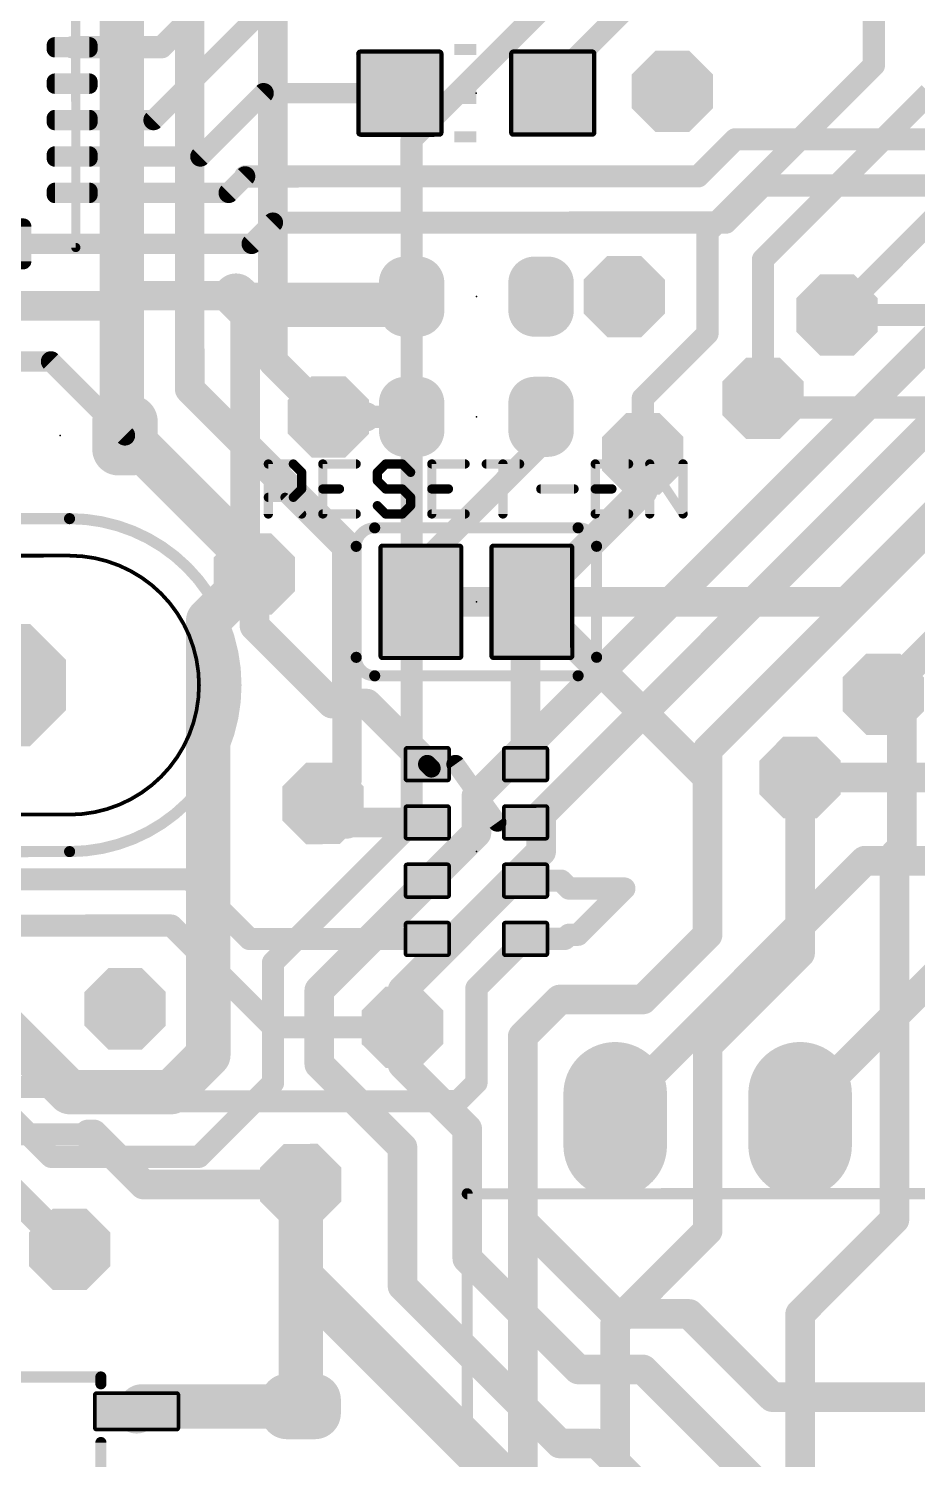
# Model space of a CAD drawing. Header units: millimetres. Extents: x -20 to 130, y -23 to 60.
# Drawn here: x 21.79 to 34, y 15.53 to 35.17 of the extents above; entities that cross this region are included whole.
import ezdxf

# ---------------------------------------------------------------- set-up
doc = ezdxf.new("R2010")
doc.units = ezdxf.units.MM
doc.header["$MEASUREMENT"] = 0
doc.layers.get('0').update_dxf_attribs({"linetype": 'CONTINUOUS'})
for name, color, linetype in [('1', 22, 'CONTINUOUS'), ('16', 175, 'CONTINUOUS'), ('17', 82, 'CONTINUOUS'), ('18', 2, 'CONTINUOUS'), ('21', 253, 'CONTINUOUS'), ('23', 7, 'CONTINUOUS')]:
    doc.layers.add(name, color=color, linetype=linetype)

# ---------------------------------------------------------------- blocks, each defined once
blk = doc.blocks.new('RECT176000X143744R80')
at = {"const_width": 0.3594}
blk.add_lwpolyline([(0.3703, -0.0898), (0.3703, 0.0898, 0.4142), (0.1906, 0.2695), (-0.1906, 0.2695, 0.4142), (-0.3703, 0.0898), (-0.3703, -0.0898, 0.4142), (-0.1906, -0.2695), (0.1906, -0.2695, 0.4142)], format="xyb", close=True, dxfattribs=at)
blk.add_solid([(-0.216, -0.1152), (0.216, -0.1152), (-0.216, 0.1152), (0.216, 0.1152)])
blk = doc.blocks.new('RECT186944X256032R10')
at = {"const_width": 0.0584}
blk.add_lwpolyline([(0.555, -0.7417), (0.555, 0.7417, 0.4142), (0.5258, 0.7709), (-0.5258, 0.7709, 0.4142), (-0.555, 0.7417), (-0.555, -0.7417, 0.4142), (-0.5258, -0.7709), (0.5258, -0.7709, 0.4142)], format="xyb", close=True, dxfattribs=at)
blk.add_solid([(-0.5404, -0.7563), (0.5404, -0.7563), (-0.5404, 0.7563), (0.5404, 0.7563)])
blk = doc.blocks.new('RECT80000X104000R20')
at = {"const_width": 0.05}
blk.add_lwpolyline([(0.225, -0.275), (0.225, 0.275, 0.4142), (0.2, 0.3), (-0.2, 0.3, 0.4142), (-0.225, 0.275), (-0.225, -0.275, 0.4142), (-0.2, -0.3), (0.2, -0.3, 0.4142)], format="xyb", close=True, dxfattribs=at)
blk.add_solid([(-0.2125, -0.2875), (0.2125, -0.2875), (-0.2125, 0.2875), (0.2125, 0.2875)])
blk = doc.blocks.new('RECT')
blk.add_solid([(-0.5, -0.5), (0.5, -0.5), (-0.5, 0.5), (0.5, 0.5)])
blk = doc.blocks.new('RECT192000X192000R10')
at = {"const_width": 0.06}
blk.add_lwpolyline([(0.57, -0.54), (0.57, 0.54, 0.4142), (0.54, 0.57), (-0.54, 0.57, 0.4142), (-0.57, 0.54), (-0.57, -0.54, 0.4142), (-0.54, -0.57), (0.54, -0.57, 0.4142)], format="xyb", close=True, dxfattribs=at)
blk.add_solid([(-0.555, -0.555), (0.555, -0.555), (-0.555, 0.555), (0.555, 0.555)])
blk = doc.blocks.new('RECT88000X192000R18')
at = {"const_width": 0.0495}
blk.add_lwpolyline([(0.2503, -0.5505), (0.2503, 0.5505, 0.4142), (0.2255, 0.5753), (-0.2255, 0.5753, 0.4142), (-0.2503, 0.5505), (-0.2503, -0.5505, 0.4142), (-0.2255, -0.5753), (0.2255, -0.5753, 0.4142)], format="xyb", close=True, dxfattribs=at)
blk.add_solid([(-0.2379, -0.5629), (0.2379, -0.5629), (-0.2379, 0.5629), (0.2379, 0.5629)])
blk = doc.blocks.new('RECT44800X112000R80')
at = {"const_width": 0.112}
blk.add_lwpolyline([(0.084, -0.238), (0.084, 0.238, 0.4142), (0.028, 0.294), (-0.028, 0.294, 0.4142), (-0.084, 0.238), (-0.084, -0.238, 0.4142), (-0.028, -0.294), (0.028, -0.294, 0.4142)], format="xyb", close=True, dxfattribs=at)
blk.add_solid([(-0.0534, -0.2634), (0.0534, -0.2634), (-0.0534, 0.2634), (0.0534, 0.2634)])
blk = doc.blocks.new('OCTAGONP')
at = {"const_width": 0.5}
blk.add_lwpolyline([(-0.25, -0.1036), (-0.25, 0.1036), (-0.1036, 0.25), (0.1036, 0.25), (0.25, 0.1036), (0.25, -0.1036), (0.1036, -0.25), (-0.1036, -0.25), (-0.25, -0.1036), (-0.25, 0.1036)], dxfattribs=at)
blk = doc.blocks.new('LONGP50')
at = {"const_width": 1}
blk.add_lwpolyline([(-0.25, 0), (0.25, 0)], dxfattribs=at)
at = {"const_width": 0.5}
for points in [[(-0.25, 0.25, 1), (-0.25, -0.25)], [(0.25, -0.25, 1), (0.25, 0.25)]]:
    blk.add_lwpolyline(points, format="xyb", dxfattribs=at)
blk = doc.blocks.new('OCTAGONV')
at = {"const_width": 0.5}
blk.add_lwpolyline([(-0.25, -0.1036), (-0.25, 0.1036), (-0.1036, 0.25), (0.1036, 0.25), (0.25, 0.1036), (0.25, -0.1036), (0.1036, -0.25), (-0.1036, -0.25), (-0.25, -0.1036), (-0.25, 0.1036)], dxfattribs=at)

msp = doc.modelspace()

# ---------------------------------------------------------------- linework, layer by layer
at = {"layer": '1'}
for points, const_width in [([(23.50772, 33.91914), (26.16226, 36.5746)], 0.2794), ([(23.61854, 34.91916), (25.14628, 36.44743)], 0.3048), ([(28.95663, 34.41609), (30.22641, 35.68631)], 0.3048), ([(22.38954, 34.91895), (23.61854, 34.91916)], 0.3048), ([(24.15081, 33.41925), (25.01965, 34.2884)], 0.2794), ([(25.01965, 34.2884), (26.89065, 34.28873)], 0.2794), ([(28.95665, 34.28909), (28.95663, 34.41609)], 0.3048), ([(28.99065, 34.2891), (28.95665, 34.28909)], 0.3048), ([(22.38972, 33.91895), (23.50772, 33.91914)], 0.2794), ([(30.98885, 33.14645), (31.49676, 33.65453)], 0.3048), ([(31.49676, 33.65453), (51.94376, 33.6581)], 0.3048), ([(22.38981, 33.41895), (24.15081, 33.41925)], 0.2794), ([(24.53989, 32.91932), (24.76585, 33.14536)], 0.2794), ([(24.76585, 33.14536), (30.98885, 33.14645)], 0.3048), ([(22.38989, 32.91895), (24.53989, 32.91932)], 0.2794), ([(31.36996, 32.51151), (31.87788, 33.0196)], 0.3048), ([(31.87788, 33.0196), (50.03888, 33.02277)], 0.3048), ([(24.85602, 32.21938), (25.14696, 32.51043)], 0.2794), ([(25.14696, 32.51043), (31.36996, 32.51151)], 0.3048), ([(21.69002, 32.21882), (24.85602, 32.21938)], 0.2794), ([(23.02914, 31.50776), (22.88846, 31.36703)], 0.4064), ([(24.63914, 31.50804), (23.02914, 31.50776)], 0.4064), ([(24.76616, 31.38106), (24.63914, 31.50804)], 0.6096), ([(24.76616, 31.38106), (26.93886, 31.38144)], 0.6096), ([(26.93886, 31.38144), (27.05214, 31.49476)], 0.6096), ([(22.88846, 31.36703), (19.94016, 31.36652)], 0.4064), ([(24.76672, 28.19236), (24.76616, 31.38106)], 0.4064), ([(32.89419, 31.24178), (42.03819, 31.24337)], 0.3048), ([(19.8133, 30.6045), (22.0993, 30.60489)], 0.2794), ([(22.0993, 30.60489), (23.11547, 29.58907)], 0.2794), ([(31.87839, 30.0986), (31.87841, 29.9716)], 0.3048), ([(31.87841, 29.9716), (34.29141, 29.97202)], 0.3048), ([(25.90943, 29.84356), (26.41743, 29.84365)], 0.4064), ([(26.41743, 29.84365), (27.05243, 29.84376)], 0.3048), ([(28.8305, 29.46307), (28.83043, 29.84407)], 0.3048), ([(33.02187, 27.3048), (35.56143, 29.84524)], 0.4064), ([(27.17978, 27.81178), (28.8305, 29.46307)], 0.3048), ([(30.22761, 28.82831), (30.22752, 29.33631)], 0.4064), ([(28.70387, 27.30405), (30.22761, 28.82831)], 0.4064), ([(24.89381, 27.68438), (24.76672, 28.19236)], 0.4064), ([(27.17987, 27.30378), (27.17978, 27.81178)], 0.3048), ([(28.61678, 27.85203), (28.61726, 25.07503)], 0.4064), ([(28.70387, 27.30405), (28.61678, 27.85203)], 0.4064), ([(24.89381, 27.68438), (24.89393, 26.97138)], 0.4064), ([(28.70387, 27.30405), (27.17987, 27.30378)], 0.4064), ([(28.70387, 27.30405), (33.02187, 27.3048)], 0.4064), ([(31.11729, 24.89147), (28.70387, 27.30405)], 0.4064), ([(24.89393, 26.97138), (25.95912, 25.90657)], 0.4064), ([(33.78414, 25.78093), (33.53009, 26.03489)], 0.4064), ([(25.95912, 25.90657), (26.43512, 25.90665)], 0.4064), ([(26.43512, 25.90665), (27.26726, 25.0748)], 0.4064), ([(33.78446, 23.92673), (33.78414, 25.78093)], 0.4064), ([(27.26726, 25.0748), (27.65666, 25.07486)], 0.254), ([(27.26726, 25.0748), (27.32427, 25.01781)], 0.254), ([(27.65666, 25.07486), (28.2282, 24.27496)], 0.254), ([(31.11767, 22.73247), (31.11729, 24.89147)], 0.4064), ([(32.38772, 22.47869), (32.38729, 24.89169)], 0.4064), ([(25.84056, 24.52855), (25.83416, 24.53495)], 0.4064), ([(26.16441, 24.2556), (25.84056, 24.52855)], 0.4064), ([(26.1834, 24.27461), (26.16441, 24.2556)], 0.4064), ([(27.2674, 24.2748), (26.1834, 24.27461)], 0.4064), ([(28.2282, 24.27496), (28.6174, 24.27503)], 0.254), ([(33.68288, 23.82512), (33.78446, 23.92673)], 0.4064), ([(33.68375, 18.82132), (33.68288, 23.82512)], 0.4064), ([(17.52854, 23.4921), (24.00554, 23.49323)], 0.3048), ([(24.00554, 23.49323), (24.82468, 22.67437)], 0.3048), ([(29.10454, 23.47512), (28.61754, 23.47503)], 0.3048), ([(29.21256, 23.36714), (29.10454, 23.47512)], 0.3048), ([(29.97456, 23.36727), (29.21256, 23.36714)], 0.3048), ([(29.33967, 22.73216), (29.97456, 23.36727)], 0.3048), ([(18.03665, 22.85719), (23.75165, 22.85818)], 0.3048), ([(23.75165, 22.85818), (25.14889, 21.46143)], 0.3048), ([(24.82468, 22.67437), (27.26768, 22.6748)], 0.3048), ([(27.9428, 21.99991), (28.61768, 22.67503)], 0.3048), ([(28.61768, 22.67503), (29.15568, 22.67513)], 0.3048), ([(29.15568, 22.67513), (29.21267, 22.73214)], 0.3048), ([(29.21267, 22.73214), (29.33967, 22.73216)], 0.3048), ([(30.22883, 21.84331), (31.11767, 22.73247)], 0.4064), ([(31.11794, 21.20847), (32.38772, 22.47869)], 0.4064), ([(27.94303, 20.69991), (27.9428, 21.99991)], 0.3048), ([(28.57791, 21.33502), (29.08583, 21.84311)], 0.4064), ([(29.08583, 21.84311), (30.22883, 21.84331)], 0.4064), ([(25.14889, 21.46143), (26.92689, 21.46174)], 0.3048), ([(28.57964, 11.42903), (28.57791, 21.33502)], 0.4064), ([(31.11838, 18.66847), (31.11794, 21.20847)], 0.4064), ([(27.68907, 20.44587), (27.94303, 20.69991)], 0.3048), ([(21.16604, 20.64173), (23.04704, 20.64206)], 0.3048), ([(23.04704, 20.64206), (23.24407, 20.44509)], 0.3048), ([(23.24407, 20.44509), (27.68907, 20.44587)], 0.3048), ([(22.61415, 19.99198), (21.16615, 19.99173)], 0.3048), ([(22.68115, 19.992), (22.61415, 19.99198)], 0.4064), ([(23.37127, 19.30212), (22.68115, 19.992)], 0.4064), ([(22.35542, 18.41294), (21.42626, 19.34178)], 0.3048), ([(25.53027, 19.30249), (23.37127, 19.30212)], 0.4064), ([(25.53027, 19.30249), (25.5308, 16.25449)], 0.6096), ([(29.8486, 17.39825), (31.11838, 18.66847)], 0.4064), ([(32.38858, 17.52569), (33.68375, 18.82132)], 0.4064), ([(32.38944, 12.57269), (32.38858, 17.52569)], 0.4064), ([(29.84944, 12.57225), (29.8486, 17.39825)], 0.4064), ([(23.3408, 16.25411), (23.27481, 16.1881)], 0.6096), ([(25.5308, 16.25449), (23.3408, 16.25411)], 0.6096)]:
    msp.add_lwpolyline(points, dxfattribs=dict(at, const_width=const_width))
for points, const_width in [([(22.38953, 34.99515, 1), (22.38956, 34.84275)], 0.1524), ([(23.56463, 34.97305, 1), (23.67245, 34.86527)], 0.1524), ([(23.61856, 34.84296, 1), (23.61853, 34.99536)], 0.1524), ([(25.01964, 34.3583, 1), (25.01967, 34.2185)], 0.1397), ([(25.06906, 34.23901, 1), (24.97025, 34.3378)], 0.1397), ([(26.89067, 34.21883, 1), (26.89064, 34.35863)], 0.1397), ([(28.90272, 34.46998, 1), (29.01054, 34.3622)], 0.1524), ([(29.03283, 34.4161, 1), (28.88043, 34.41608)], 0.1524), ([(28.95664, 34.36529, 1), (28.95667, 34.21289)], 0.1524), ([(28.99067, 34.2129, 1), (28.99064, 34.3653)], 0.1524), ([(28.88045, 34.28908, 1), (29.03285, 34.2891)], 0.1524), ([(22.38971, 33.98885, 1), (22.38973, 33.84905)], 0.1397), ([(23.45831, 33.96853, 1), (23.55713, 33.86975)], 0.1397), ([(23.50773, 33.84924, 1), (23.50771, 33.98904)], 0.1397), ([(31.49675, 33.73073, 1), (31.49678, 33.57833)], 0.1524), ([(31.55067, 33.60064, 1), (31.44286, 33.70843)], 0.1524), ([(22.38979, 33.48885, 1), (22.38982, 33.34905)], 0.1397), ([(24.1014, 33.46864, 1), (24.20021, 33.36986)], 0.1397), ([(24.15082, 33.34935, 1), (24.15079, 33.48915)], 0.1397), ([(24.76584, 33.22156, 1), (24.76587, 33.06916)], 0.1524), ([(24.81526, 33.09597, 1), (24.71644, 33.19475)], 0.1397), ([(30.93494, 33.20034, 1), (31.04276, 33.09256)], 0.1524), ([(30.98887, 33.07025, 1), (30.98884, 33.22265)], 0.1524), ([(22.38988, 32.98885, 1), (22.38991, 32.84905)], 0.1397), ([(24.49048, 32.96871, 1), (24.5893, 32.86993)], 0.1397), ([(24.53991, 32.84942, 1), (24.53988, 32.98922)], 0.1397), ([(31.87786, 33.0958, 1), (31.87789, 32.9434)], 0.1524), ([(31.93178, 32.96571, 1), (31.82397, 33.07349)], 0.1524), ([(25.14695, 32.58663, 1), (25.14698, 32.43423)], 0.1524), ([(25.19637, 32.46103, 1), (25.09756, 32.55982)], 0.1397), ([(31.31605, 32.5654, 1), (31.42387, 32.45762)], 0.1524), ([(31.36998, 32.43531, 1), (31.36995, 32.58771)], 0.1524), ([(24.80661, 32.26877, 1), (24.90542, 32.16998)], 0.1397), ([(24.85603, 32.14958, 1), (24.856, 32.28928)], 0.1397), ([(23.02912, 31.60936, 1), (23.02916, 31.40616)], 0.2032), ([(23.10095, 31.43597, 1), (22.95733, 31.57954)], 0.2032), ([(24.74692, 31.61586, 1), (24.53136, 31.40022)], 0.3048), ([(24.76613, 31.53346, 1), (24.76619, 31.22866)], 0.3048), ([(24.65838, 31.27324, 1), (24.87394, 31.48888)], 0.3048), ([(24.63916, 31.40644, 1), (24.63912, 31.60964)], 0.2032), ([(26.83104, 31.48922, 1), (27.04668, 31.27366)], 0.3048), ([(26.93889, 31.22904, 1), (26.93883, 31.53384)], 0.3048), ([(27.15996, 31.38698, 1), (26.94432, 31.60254)], 0.3048), ([(22.81665, 31.43882, 1), (22.96028, 31.29524)], 0.2032), ([(22.88848, 31.26543, 1), (22.88845, 31.46863)], 0.2032), ([(24.86776, 31.38108, 1), (24.66456, 31.38104)], 0.2032), ([(32.89417, 31.31798, 1), (32.8942, 31.16558)], 0.1524), ([(22.14869, 30.6543, 1), (22.04991, 30.55549)], 0.1397), ([(22.09931, 30.53509, 1), (22.09928, 30.67479)], 0.1397), ([(31.95459, 30.09861, 1), (31.80219, 30.09859)], 0.1524), ([(31.87839, 30.0478, 1), (31.87842, 29.8954)], 0.1524), ([(25.90941, 29.94516, 1), (25.90945, 29.74196)], 0.2032), ([(26.41742, 29.91985, 1), (26.41744, 29.76745)], 0.1524), ([(26.41745, 29.74205, 1), (26.41741, 29.94525)], 0.2032), ([(27.05244, 29.76756, 1), (27.05242, 29.91996)], 0.1524), ([(28.90663, 29.84408, 1), (28.75423, 29.84406)], 0.1524), ([(31.80221, 29.97159, 1), (31.95461, 29.97161)], 0.1524), ([(23.06608, 29.53966, 1), (23.16487, 29.63848)], 0.1397), ([(28.7543, 29.46306, 1), (28.9067, 29.46308)], 0.1524), ([(28.88441, 29.40918, 1), (28.77659, 29.51696)], 0.1524), ([(30.32912, 29.33633, 1), (30.12592, 29.3363)], 0.2032), ([(30.12601, 28.8283, 1), (30.32921, 28.82833)], 0.2032), ([(30.29942, 28.75653, 1), (30.15579, 28.9001)], 0.2032), ([(24.86531, 28.21698, 1), (24.66812, 28.16774)], 0.2032), ([(24.66512, 28.19234, 1), (24.86832, 28.19238)], 0.2032), ([(27.12588, 27.86567, 1), (27.23369, 27.75789)], 0.1524), ([(27.25598, 27.81179, 1), (27.10358, 27.81177)], 0.1524), ([(28.71838, 27.85205, 1), (28.51518, 27.85201)], 0.2032), ([(28.71707, 27.86795, 1), (28.51648, 27.83611)], 0.2032), ([(24.99541, 27.6844, 1), (24.79221, 27.68436)], 0.2032), ([(24.79521, 27.65976, 1), (24.9924, 27.709)], 0.2032), ([(27.17986, 27.40538, 1), (27.17989, 27.20218)], 0.2032), ([(28.70386, 27.40565, 1), (28.70389, 27.20245)], 0.2032), ([(28.77566, 27.37586, 1), (28.63209, 27.23223)], 0.2032), ([(28.70389, 27.20245, 1), (28.70386, 27.40565)], 0.2032), ([(33.02189, 27.2032, 1), (33.02186, 27.4064)], 0.2032), ([(27.10367, 27.30377, 1), (27.25607, 27.30379)], 0.1524), ([(28.63206, 27.37583, 1), (28.77569, 27.23226)], 0.2032), ([(28.60358, 27.28813, 1), (28.80417, 27.31996)], 0.2032), ([(32.95006, 27.37659, 1), (33.09369, 27.23301)], 0.2032), ([(24.96572, 27.04319, 1), (24.82214, 26.89957)], 0.2032), ([(24.79233, 26.97136, 1), (24.99553, 26.9714)], 0.2032), ([(33.60188, 26.1067, 1), (33.45831, 25.96308)], 0.2032), ([(25.9591, 26.00817, 1), (25.95913, 25.80497)], 0.2032), ([(25.88733, 25.83476, 1), (26.0309, 25.97838)], 0.2032), ([(26.5069, 25.97846, 1), (26.36333, 25.83484)], 0.2032), ([(26.43513, 25.80505, 1), (26.4351, 26.00825)], 0.2032), ([(33.88574, 25.78095, 1), (33.68254, 25.78092)], 0.2032), ([(33.71235, 25.70912, 1), (33.85593, 25.85275)], 0.2032), ([(27.19547, 25.00298, 1), (27.33905, 25.14661)], 0.2032), ([(27.26725, 25.1383, 1), (27.26727, 25.0113)], 0.127), ([(27.31215, 25.1197, 1), (27.22237, 25.02989)], 0.127), ([(27.70836, 25.11177, 1), (27.60497, 25.03796)], 0.127), ([(27.65667, 25.01136, 1), (27.65665, 25.13836)], 0.127), ([(28.51566, 25.07501, 1), (28.71886, 25.07505)], 0.2032), ([(27.27938, 24.9729, 1), (27.36916, 25.06271)], 0.127), ([(31.21889, 24.89149, 1), (31.01569, 24.89145)], 0.2032), ([(31.04551, 24.81966, 1), (31.18908, 24.96328)], 0.2032), ([(32.48889, 24.89171, 1), (32.28569, 24.89167)], 0.2032), ([(25.90594, 24.60676, 1), (25.76237, 24.46313)], 0.2032), ([(25.90604, 24.60626, 1), (25.77507, 24.45084)], 0.2032), ([(25.76877, 24.45673, 1), (25.91234, 24.60036)], 0.2032), ([(26.09259, 24.32739, 1), (26.23622, 24.18382)], 0.2032), ([(26.18338, 24.37621, 1), (26.18342, 24.17301)], 0.2032), ([(26.09892, 24.17789, 1), (26.22989, 24.33332)], 0.2032), ([(26.25521, 24.20282, 1), (26.11159, 24.34639)], 0.2032), ([(27.26742, 24.1732, 1), (27.26738, 24.3764)], 0.2032), ([(28.22819, 24.33846, 1), (28.22821, 24.21146)], 0.127), ([(28.17651, 24.23805, 1), (28.2799, 24.31187)], 0.127), ([(28.61741, 24.21153, 1), (28.61739, 24.33853)], 0.127), ([(33.78448, 23.82513, 1), (33.58128, 23.8251)], 0.2032), ([(33.61107, 23.8969, 1), (33.75469, 23.75333)], 0.2032), ([(33.68286, 23.92672, 1), (33.88606, 23.92675)], 0.2032), ([(33.85628, 23.85495, 1), (33.71265, 23.99852)], 0.2032), ([(24.05943, 23.54714, 1), (23.95165, 23.43932)], 0.1524), ([(24.00555, 23.41703, 1), (24.00552, 23.56943)], 0.1524), ([(28.61753, 23.55123, 1), (28.61755, 23.39883)], 0.1524), ([(29.15843, 23.52903, 1), (29.05065, 23.42121)], 0.1524), ([(29.10455, 23.39892, 1), (29.10453, 23.55132)], 0.1524), ([(29.21255, 23.44334, 1), (29.21257, 23.29094)], 0.1524), ([(29.15867, 23.31323, 1), (29.26645, 23.42105)], 0.1524), ([(30.02847, 23.31338, 1), (29.92065, 23.42116)], 0.1524), ([(29.97457, 23.29107, 1), (29.97455, 23.44347)], 0.1524), ([(23.80554, 22.91209, 1), (23.69776, 22.80427)], 0.1524), ([(23.75166, 22.78198, 1), (23.75164, 22.93438)], 0.1524), ([(24.82467, 22.75057, 1), (24.82469, 22.59817)], 0.1524), ([(24.77079, 22.62046, 1), (24.87857, 22.72828)], 0.1524), ([(27.26769, 22.5986, 1), (27.26767, 22.751)], 0.1524), ([(28.61767, 22.75123, 1), (28.61769, 22.59883)], 0.1524), ([(28.67159, 22.62114, 1), (28.56377, 22.72892)], 0.1524), ([(29.10177, 22.72902, 1), (29.20959, 22.62124)], 0.1524), ([(29.21266, 22.80834, 1), (29.21268, 22.65594)], 0.1524), ([(29.15569, 22.59893, 1), (29.15567, 22.75133)], 0.1524), ([(29.26658, 22.67825, 1), (29.15876, 22.78603)], 0.1524), ([(29.28576, 22.78605, 1), (29.39358, 22.67827)], 0.1524), ([(29.33968, 22.65596, 1), (29.33966, 22.80836)], 0.1524), ([(31.01607, 22.73245, 1), (31.21927, 22.73249)], 0.2032), ([(31.18948, 22.66068, 1), (31.04586, 22.80426)], 0.2032), ([(32.45953, 22.4069, 1), (32.3159, 22.55048)], 0.2032), ([(32.28612, 22.47867, 1), (32.48932, 22.47871)], 0.2032), ([(27.88889, 22.0538, 1), (27.99671, 21.94602)], 0.1524), ([(28.019, 21.99993, 1), (27.8666, 21.9999)], 0.1524), ([(29.08581, 21.94471, 1), (29.08584, 21.74151)], 0.2032), ([(29.15764, 21.77133, 1), (29.01401, 21.9149)], 0.2032), ([(30.15701, 21.9151, 1), (30.30064, 21.77153)], 0.2032), ([(30.22884, 21.74171, 1), (30.22881, 21.94491)], 0.2032), ([(25.14888, 21.53763, 1), (25.14891, 21.38523)], 0.1524), ([(26.92691, 21.38554, 1), (26.92688, 21.53794)], 0.1524), ([(25.095, 21.40752, 1), (25.20278, 21.51534)], 0.1524), ([(28.67951, 21.33504, 1), (28.47631, 21.33501)], 0.2032), ([(28.5061, 21.40681, 1), (28.64973, 21.26324)], 0.2032), ([(31.21954, 21.20849, 1), (31.01634, 21.20845)], 0.2032), ([(31.04612, 21.28026, 1), (31.18975, 21.13668)], 0.2032), ([(27.99694, 20.64602, 1), (27.88912, 20.7538)], 0.1524), ([(23.10093, 20.69597, 1), (22.99315, 20.58815)], 0.1524), ([(23.04705, 20.56586, 1), (23.04702, 20.71826)], 0.1524), ([(27.86683, 20.6999, 1), (28.01923, 20.69993)], 0.1524), ([(23.24406, 20.52129, 1), (23.24408, 20.36889)], 0.1524), ([(23.19018, 20.39118, 1), (23.29796, 20.499)], 0.1524), ([(27.63516, 20.49976, 1), (27.74298, 20.39198)], 0.1524), ([(27.68908, 20.36967, 1), (27.68906, 20.52207)], 0.1524), ([(22.61413, 20.09358, 1), (22.61417, 19.89038)], 0.2032), ([(22.75294, 20.06381, 1), (22.60936, 19.92018)], 0.2032), ([(22.61416, 19.91578, 1), (22.61414, 20.06818)], 0.1524), ([(22.68117, 19.8904, 1), (22.68113, 20.0936)], 0.2032), ([(23.37125, 19.40372, 1), (23.37129, 19.20052)], 0.2032), ([(23.29948, 19.2303, 1), (23.44306, 19.37393)], 0.2032), ([(25.68267, 19.30252, 1), (25.37787, 19.30247)], 0.3048), ([(25.53029, 19.20089, 1), (25.53025, 19.40409)], 0.2032), ([(31.19019, 18.59668, 1), (31.04657, 18.74026)], 0.2032), ([(33.58215, 18.8213, 1), (33.78535, 18.82133)], 0.2032), ([(33.75557, 18.74953, 1), (33.61194, 18.8931)], 0.2032), ([(31.01678, 18.66845, 1), (31.21998, 18.66849)], 0.2032), ([(22.30153, 18.35903, 1), (22.40932, 18.46685)], 0.1524), ([(32.49018, 17.52571, 1), (32.28698, 17.52567)], 0.2032), ([(32.31677, 17.59748, 1), (32.46039, 17.4539)], 0.2032), ([(29.9502, 17.39826, 1), (29.747, 17.39823)], 0.2032), ([(29.77679, 17.47003, 1), (29.92041, 17.32646)], 0.2032), ([(23.34077, 16.40651, 1), (23.34083, 16.10171)], 0.3048), ([(23.44862, 16.14633, 1), (23.23298, 16.36189)], 0.3048), ([(25.53083, 16.10209, 1), (25.53077, 16.40689)], 0.3048), ([(23.16699, 16.29588, 1), (23.38263, 16.08032)], 0.3048), ([(25.3784, 16.25447, 1), (25.6832, 16.25452)], 0.3048)]:
    msp.add_lwpolyline(points, format="xyb", dxfattribs=dict(at, const_width=const_width))
at = {"layer": '16'}
for points, const_width in [([(33.40159, 34.67087), (33.40041, 41.40187)], 0.3048), ([(23.07226, 29.67296), (23.07069, 38.68986)], 0.6096), ([(24.00436, 30.22423), (24.00299, 38.09823)], 0.4064), ([(25.14608, 37.59043), (25.1473, 30.60543)], 0.4064), ([(27.05176, 33.65376), (29.21039, 35.81314)], 0.3048), ([(31.11599, 32.38447), (33.40159, 34.67087)], 0.3048), ([(31.87805, 32.0036), (34.16365, 34.29)], 0.3048), ([(27.05341, 24.25576), (27.05176, 33.65376)], 0.3048), ([(32.89419, 31.24178), (34.92583, 33.27413)], 0.3048), ([(31.11623, 30.98747), (31.11599, 32.38447)], 0.3048), ([(31.87839, 30.0986), (31.87805, 32.0036)], 0.3048), ([(27.94234, 24.63691), (34.54519, 31.24207)], 0.4064), ([(30.22739, 30.09831), (31.11623, 30.98747)], 0.3048), ([(25.1473, 30.60543), (25.90943, 29.84356)], 0.4064), ([(28.83138, 24.38307), (34.79934, 30.35311)], 0.4064), ([(26.16374, 28.0656), (24.00436, 30.22423)], 0.4064), ([(30.22752, 29.33631), (30.22739, 30.09831)], 0.3048), ([(24.89378, 27.85208), (23.07226, 29.67296)], 0.6096), ([(31.11723, 25.27247), (35.3075, 29.4642)], 0.4064), ([(24.89381, 27.68438), (24.89378, 27.85208)], 0.6096), ([(26.1643, 24.8652), (26.16374, 28.0656)], 0.4064), ([(24.25892, 27.04927), (24.89381, 27.68438)], 0.6096), ([(24.25996, 21.08027), (24.25892, 27.04927)], 0.6096), ([(33.53009, 26.03489), (34.41894, 26.92404)], 0.4064), ([(31.11767, 22.73247), (31.11723, 25.27247)], 0.4064), ([(25.83416, 24.53495), (26.1643, 24.8652)], 0.4064), ([(32.38729, 24.89169), (35.68929, 24.89227)], 0.4064), ([(27.94243, 24.12891), (27.94234, 24.63691)], 0.4064), ([(28.83147, 23.87507), (28.83138, 24.38307)], 0.4064), ([(25.14874, 22.35043), (27.05341, 24.25576)], 0.3048), ([(25.7838, 21.96954), (27.94243, 24.12891)], 0.4064), ([(26.9268, 21.96974), (28.83147, 23.87507)], 0.4064), ([(29.84809, 20.31925), (33.27649, 23.74885)], 0.4064), ([(33.27649, 23.74885), (35.81649, 23.74929)], 0.4064), ([(32.38809, 20.31969), (34.92765, 22.86013)], 0.4064), ([(30.22883, 21.84331), (31.11767, 22.73247)], 0.4064), ([(25.14903, 20.69943), (25.14874, 22.35043)], 0.3048), ([(25.78398, 20.95354), (25.7838, 21.96954)], 0.4064), ([(26.92689, 21.46174), (26.9268, 21.96974)], 0.4064), ([(28.57791, 21.33502), (29.08583, 21.84311)], 0.4064), ([(29.08583, 21.84311), (30.22883, 21.84331)], 0.4064), ([(21.33887, 21.58776), (22.35505, 20.57194)], 0.6096), ([(26.92689, 21.46174), (26.92698, 20.95374)], 0.4064), ([(28.57836, 18.79503), (28.57791, 21.33502)], 0.4064), ([(23.75205, 20.57218), (24.25996, 21.08027)], 0.6096), ([(26.92718, 19.81074), (25.78398, 20.95354)], 0.4064), ([(26.92698, 20.95374), (27.81614, 20.06489)], 0.4064), ([(21.08503, 20.69872), (22.1012, 19.68289)], 0.3048), ([(22.35505, 20.57194), (23.75205, 20.57218)], 0.6096), ([(24.1332, 19.68325), (25.14903, 20.69943)], 0.3048), ([(29.84811, 20.19225), (29.84809, 20.31925)], 0.4064), ([(32.38811, 20.19269), (32.38809, 20.31969)], 0.4064), ([(27.81614, 20.06489), (27.81645, 18.28689)], 0.4064), ([(20.95818, 19.8097), (22.35542, 18.41294)], 0.4064), ([(26.92718, 19.81074), (26.92751, 17.90574)], 0.4064), ([(22.1012, 19.68289), (24.1332, 19.68325)], 0.3048), ([(25.53049, 18.03249), (25.53027, 19.30249)], 0.6096), ([(29.84858, 17.52525), (28.57836, 18.79503)], 0.4064), ([(27.81645, 18.28689), (29.34071, 16.76316)], 0.4064), ([(28.57902, 14.98503), (25.53049, 18.03249)], 0.6096), ([(26.92751, 17.90574), (29.08689, 15.74711)], 0.4064), ([(29.84858, 17.52525), (30.86458, 17.52542)], 0.4064), ([(30.86458, 17.52542), (32.00778, 16.38262)], 0.4064), ([(29.34071, 16.76316), (30.22971, 16.76331)], 0.4064), ([(30.22971, 16.76331), (31.75398, 15.23958)], 0.4064), ([(32.00778, 16.38262), (37.72278, 16.38362)], 0.4064), ([(29.08689, 15.74711), (29.59489, 15.7472)], 0.4064), ([(29.59489, 15.7472), (30.86511, 14.47742)], 0.4064)]:
    msp.add_lwpolyline(points, dxfattribs=dict(at, const_width=const_width))
for points, const_width in [([(33.4555, 34.61698, 1), (33.34768, 34.72476)], 0.1524), ([(33.32539, 34.67085, 1), (33.47779, 34.67088)], 0.1524), ([(27.12796, 33.65377, 1), (26.97556, 33.65375)], 0.1524), ([(26.99786, 33.70765, 1), (27.10567, 33.59987)], 0.1524), ([(31.06208, 32.43836, 1), (31.1699, 32.33058)], 0.1524), ([(31.19219, 32.38448, 1), (31.03979, 32.38445)], 0.1524), ([(31.82414, 32.05749, 1), (31.93196, 31.94971)], 0.1524), ([(31.95425, 32.00361, 1), (31.80185, 32.00359)], 0.1524), ([(32.84028, 31.29567, 1), (32.9481, 31.18789)], 0.1524), ([(31.04003, 30.98745, 1), (31.19243, 30.98748)], 0.1524), ([(31.17014, 30.93358, 1), (31.06232, 31.04136)], 0.1524), ([(25.0457, 30.60541, 1), (25.2489, 30.60544)], 0.2032), ([(25.21908, 30.67724, 1), (25.07551, 30.53361)], 0.2032), ([(23.90276, 30.22421, 1), (24.10596, 30.22424)], 0.2032), ([(24.07615, 30.29604, 1), (23.93258, 30.15241)], 0.2032), ([(30.17348, 30.1522, 1), (30.28129, 30.04442)], 0.1524), ([(30.30359, 30.09833, 1), (30.15119, 30.0983)], 0.1524), ([(31.80219, 30.09859, 1), (31.95459, 30.09861)], 0.1524), ([(23.18004, 29.78078, 1), (22.96448, 29.56515)], 0.3048), ([(25.83764, 29.77175, 1), (25.98122, 29.91537)], 0.2032), ([(22.91986, 29.67294, 1), (23.22466, 29.67299)], 0.3048), ([(30.15132, 29.3363, 1), (30.30372, 29.33633)], 0.1524), ([(25.04618, 27.85211, 1), (24.74138, 27.85206)], 0.3048), ([(24.786, 27.74426, 1), (25.00156, 27.9599)], 0.3048), ([(26.26534, 28.06562, 1), (26.06214, 28.06559)], 0.2032), ([(26.09195, 27.99379, 1), (26.23553, 28.13742)], 0.2032), ([(25.00163, 27.5766, 1), (24.78599, 27.79216)], 0.3048), ([(24.74141, 27.68436, 1), (25.04621, 27.68441)], 0.3048), ([(24.1511, 27.15705, 1), (24.36674, 26.94149)], 0.3048), ([(24.41132, 27.0493, 1), (24.10652, 27.04924)], 0.3048), ([(33.45828, 26.10668, 1), (33.60191, 25.9631)], 0.2032), ([(31.21883, 25.27249, 1), (31.01563, 25.27245)], 0.2032), ([(31.04542, 25.34426, 1), (31.18904, 25.20068)], 0.2032), ([(26.0627, 24.86519, 1), (26.2659, 24.86522)], 0.2032), ([(26.23611, 24.79342, 1), (26.09249, 24.93699)], 0.2032), ([(32.38728, 24.99329, 1), (32.38731, 24.79009)], 0.2032), ([(28.04394, 24.63693, 1), (27.84074, 24.6369)], 0.2032), ([(27.87053, 24.7087, 1), (28.01415, 24.56513)], 0.2032), ([(25.76234, 24.60673, 1), (25.90597, 24.46316)], 0.2032), ([(28.93298, 24.38309, 1), (28.72978, 24.38305)], 0.2032), ([(27.10731, 24.20187, 1), (26.9995, 24.30965)], 0.1524), ([(28.75957, 24.45486, 1), (28.9032, 24.31128)], 0.2032), ([(26.97721, 24.25575, 1), (27.12961, 24.25577)], 0.1524), ([(27.84083, 24.1289, 1), (28.04403, 24.12893)], 0.2032), ([(28.01424, 24.05713, 1), (27.87061, 24.2007)], 0.2032), ([(28.72987, 23.87505, 1), (28.93307, 23.87509)], 0.2032), ([(28.90328, 23.80328, 1), (28.75966, 23.94686)], 0.2032), ([(33.27648, 23.85045, 1), (33.27651, 23.64725)], 0.2032), ([(33.34831, 23.67706, 1), (33.20468, 23.82063)], 0.2032), ([(31.01607, 22.73245, 1), (31.21927, 22.73249)], 0.2032), ([(31.18948, 22.66068, 1), (31.04586, 22.80426)], 0.2032), ([(25.09483, 22.40432, 1), (25.20265, 22.29654)], 0.1524), ([(25.22494, 22.35044, 1), (25.07254, 22.35041)], 0.1524), ([(25.8854, 21.96956, 1), (25.6822, 21.96952)], 0.2032), ([(25.71199, 22.04132, 1), (25.85562, 21.89775)], 0.2032), ([(27.0284, 21.96975, 1), (26.8252, 21.96972)], 0.2032), ([(26.85499, 22.04152, 1), (26.99862, 21.89795)], 0.2032), ([(29.08581, 21.94471, 1), (29.08584, 21.74151)], 0.2032), ([(29.15764, 21.77133, 1), (29.01401, 21.9149)], 0.2032), ([(30.15701, 21.9151, 1), (30.30064, 21.77153)], 0.2032), ([(30.22884, 21.74171, 1), (30.22881, 21.94491)], 0.2032), ([(27.02849, 21.46175, 1), (26.82529, 21.46172)], 0.2032), ([(26.82529, 21.46172, 1), (27.02849, 21.46175)], 0.2032), ([(28.67951, 21.33504, 1), (28.47631, 21.33501)], 0.2032), ([(28.5061, 21.40681, 1), (28.64973, 21.26324)], 0.2032), ([(24.10756, 21.08024, 1), (24.41236, 21.0803)], 0.3048), ([(24.36778, 20.97249, 1), (24.15214, 21.18805)], 0.3048), ([(25.68238, 20.95352, 1), (25.88558, 20.95356)], 0.2032), ([(25.85577, 21.02535, 1), (25.71219, 20.88172)], 0.2032), ([(26.82538, 20.95372, 1), (27.02858, 20.95375)], 0.2032), ([(26.99877, 21.02555, 1), (26.85519, 20.88192)], 0.2032), ([(22.35502, 20.72434, 1), (22.35507, 20.41954)], 0.3048), ([(22.24727, 20.46412, 1), (22.46283, 20.67976)], 0.3048), ([(23.64423, 20.67996, 1), (23.85987, 20.4644)], 0.3048), ([(23.75207, 20.41978, 1), (23.75202, 20.72458)], 0.3048), ([(25.20294, 20.64554, 1), (25.09512, 20.75332)], 0.1524), ([(25.07283, 20.69941, 1), (25.22523, 20.69944)], 0.1524), ([(29.94969, 20.31926, 1), (29.74649, 20.31923)], 0.2032), ([(29.77628, 20.39103, 1), (29.9199, 20.24746)], 0.2032), ([(32.48969, 20.31971, 1), (32.28649, 20.31967)], 0.2032), ([(32.31628, 20.39148, 1), (32.4599, 20.2479)], 0.2032), ([(27.91774, 20.06491, 1), (27.71454, 20.06487)], 0.2032), ([(27.74435, 19.99308, 1), (27.88792, 20.1367)], 0.2032), ([(29.74651, 20.19223, 1), (29.94971, 20.19226)], 0.2032), ([(32.28651, 20.19267, 1), (32.48971, 20.19271)], 0.2032), ([(27.02878, 19.81075, 1), (26.82558, 19.81072)], 0.2032), ([(26.85539, 19.73892, 1), (26.99897, 19.88255)], 0.2032), ([(22.10119, 19.75909, 1), (22.10122, 19.60669)], 0.1524), ([(22.04731, 19.62899, 1), (22.15509, 19.7368)], 0.1524), ([(24.07929, 19.73714, 1), (24.18711, 19.62936)], 0.1524), ([(24.13322, 19.60705, 1), (24.13319, 19.75945)], 0.1524), ([(25.68267, 19.30252, 1), (25.37787, 19.30247)], 0.3048), ([(28.47676, 18.79501, 1), (28.67996, 18.79504)], 0.2032), ([(28.65015, 18.86684, 1), (28.50657, 18.72321)], 0.2032), ([(22.28364, 18.34113, 1), (22.42721, 18.48475)], 0.2032), ([(27.88823, 18.3587, 1), (27.74466, 18.21508)], 0.2032), ([(25.63827, 18.14031, 1), (25.42271, 17.92467)], 0.3048), ([(27.71485, 18.28687, 1), (27.91805, 18.28691)], 0.2032), ([(25.37809, 18.03247, 1), (25.68289, 18.03252)], 0.3048), ([(26.9993, 17.97755, 1), (26.85573, 17.83392)], 0.2032), ([(26.82591, 17.90572, 1), (27.02911, 17.90575)], 0.2032), ([(29.84856, 17.62685, 1), (29.8486, 17.42365)], 0.2032), ([(29.77679, 17.45343, 1), (29.92037, 17.59706)], 0.2032), ([(30.93637, 17.59724, 1), (30.79279, 17.45361)], 0.2032), ([(30.8646, 17.42382, 1), (30.86456, 17.62702)], 0.2032), ([(29.3407, 16.86476, 1), (29.34073, 16.66156)], 0.2032), ([(29.26893, 16.69135, 1), (29.4125, 16.83497)], 0.2032), ([(30.3015, 16.83513, 1), (30.15793, 16.6915)], 0.2032), ([(30.22973, 16.66171, 1), (30.2297, 16.86491)], 0.2032), ([(32.00776, 16.48422, 1), (32.0078, 16.28102)], 0.2032), ([(31.93599, 16.31081, 1), (32.07957, 16.45444)], 0.2032), ([(29.08687, 15.84871, 1), (29.08691, 15.64551)], 0.2032), ([(29.0151, 15.6753, 1), (29.15868, 15.81893)], 0.2032), ([(29.66668, 15.81901, 1), (29.5231, 15.67539)], 0.2032), ([(29.59491, 15.6456, 1), (29.59487, 15.8488)], 0.2032)]:
    msp.add_lwpolyline(points, format="xyb", dxfattribs=dict(at, const_width=const_width))
at = {"layer": '21'}
for points, const_width in [([(22.44002, 32.16895), (22.43915, 37.16895)], 0.127), ([(17.75752, 32.16814), (22.44002, 32.16895)], 0.127), ([(25.08404, 29.19632), (25.42724, 29.19638)], 0.127), ([(25.08416, 28.50992), (25.08404, 29.19632)], 0.127), ([(25.42724, 29.19638), (25.54166, 29.082)], 0.127), ([(25.54166, 29.082), (25.5417, 28.8532)], 0.127), ([(26.29004, 29.19653), (25.83244, 29.19645)], 0.127), ([(25.83244, 29.19645), (25.83256, 28.51005)], 0.127), ([(26.69524, 29.1966), (26.58086, 29.08218)], 0.127), ([(26.58086, 29.08218), (26.58088, 28.96778)], 0.127), ([(26.92404, 29.19664), (26.69524, 29.1966)], 0.127), ([(27.03846, 29.08226), (26.92404, 29.19664)], 0.127), ([(27.78684, 29.19679), (27.32924, 29.19671)], 0.127), ([(27.32924, 29.19671), (27.32936, 28.51031)], 0.127), ([(28.07774, 29.19684), (28.53534, 29.19692)], 0.127), ([(28.30666, 28.51048), (28.30654, 29.19688)], 0.127), ([(30.03214, 29.19718), (29.57454, 29.1971)], 0.127), ([(29.57454, 29.1971), (29.57466, 28.5107)], 0.127), ([(30.32306, 28.51083), (30.32294, 29.19723)], 0.127), ([(30.32294, 29.19723), (30.78066, 28.51091)], 0.127), ([(30.78066, 28.51091), (30.78054, 29.19731)], 0.127), ([(25.5417, 28.8532), (25.42732, 28.73878)], 0.127), ([(25.8325, 28.85325), (26.0613, 28.85329)], 0.127), ([(26.58088, 28.96778), (26.6953, 28.8534)], 0.127), ([(26.6953, 28.8534), (26.9241, 28.85344)], 0.127), ([(26.9241, 28.85344), (27.03852, 28.73906)], 0.127), ([(27.3293, 28.85351), (27.5581, 28.85355)], 0.127), ([(28.8262, 28.85377), (29.2838, 28.85385)], 0.127), ([(29.5746, 28.8539), (29.8034, 28.85394)], 0.127), ([(25.42732, 28.73878), (25.08412, 28.73872)], 0.127), ([(25.31292, 28.73876), (25.54176, 28.51)], 0.127), ([(26.69536, 28.5102), (26.58094, 28.62458)], 0.127), ([(27.03854, 28.62466), (26.92416, 28.51024)], 0.127), ([(27.03852, 28.73906), (27.03854, 28.62466)], 0.127), ([(22.35367, 28.44594), (15.49567, 28.44474)], 0.1524), ([(25.83256, 28.51005), (26.29016, 28.51013)], 0.127), ([(26.92416, 28.51024), (26.69536, 28.5102)], 0.127), ([(27.32936, 28.51031), (27.78696, 28.51039)], 0.127), ([(29.57466, 28.5107), (30.03226, 28.51078)], 0.127), ([(26.5447, 28.31967), (29.3387, 28.32016)], 0.1524), ([(26.29101, 26.54163), (26.29074, 28.06563)], 0.1524), ([(29.59301, 26.5422), (29.59274, 28.0662)], 0.1524), ([(22.35376, 27.93794), (15.49576, 27.93674)], 0.0508), ([(29.33905, 26.28816), (26.54505, 26.28767)], 0.1524), ([(15.49638, 24.38074), (22.35438, 24.38194)], 0.0508), ([(15.49647, 23.87274), (22.35447, 23.87394)], 0.1524), ([(64.90029, 19.18236), (27.81629, 19.17589)], 0.1524), ([(27.81727, 13.58789), (27.81629, 19.17589)], 0.1524), ([(21.16473, 16.65973), (22.78473, 16.66001)], 0.1524), ([(22.78473, 16.66001), (22.78475, 16.56601)], 0.1524), ([(22.78489, 15.76001), (22.78507, 14.71601)], 0.1524)]:
    msp.add_lwpolyline(points, dxfattribs=dict(at, const_width=const_width))
for points, const_width in [([(22.44003, 32.13715, 1), (22.44002, 32.20075)], 0.0635), ([(22.40832, 32.16895, 1), (22.47172, 32.16896)], 0.0635), ([(25.08404, 29.22802, 1), (25.08405, 29.16452)], 0.0635), ([(25.11574, 29.19632, 1), (25.05234, 29.19631)], 0.0635), ([(25.44964, 29.21878, 1), (25.40475, 29.17387)], 0.0635), ([(25.42725, 29.16458, 1), (25.42724, 29.22808)], 0.0635), ([(25.57336, 29.082, 1), (25.50986, 29.08199)], 0.0635), ([(25.51917, 29.05949, 1), (25.56406, 29.1044)], 0.0635), ([(25.83244, 29.22815, 1), (25.83245, 29.16465)], 0.0635), ([(25.86424, 29.19645, 1), (25.80074, 29.19644)], 0.0635), ([(26.29005, 29.16473, 1), (26.29004, 29.22823)], 0.0635), ([(26.61266, 29.08218, 1), (26.54916, 29.08217)], 0.0635), ([(26.55846, 29.10457, 1), (26.60337, 29.05968)], 0.0635), ([(26.69524, 29.2283, 1), (26.69525, 29.1648)], 0.0635), ([(26.71775, 29.1741, 1), (26.67284, 29.21899)], 0.0635), ([(26.94654, 29.21904, 1), (26.90165, 29.17413)], 0.0635), ([(26.92405, 29.16484, 1), (26.92404, 29.22834)], 0.0635), ([(27.01607, 29.05975, 1), (27.06096, 29.10466)], 0.0635), ([(27.32924, 29.22841, 1), (27.32925, 29.16491)], 0.0635), ([(27.36104, 29.19671, 1), (27.29754, 29.1967)], 0.0635), ([(27.78685, 29.16499, 1), (27.78684, 29.22849)], 0.0635), ([(28.07774, 29.22854, 1), (28.07775, 29.16504)], 0.0635), ([(28.33824, 29.19688, 1), (28.27474, 29.19687)], 0.0635), ([(28.53535, 29.16512, 1), (28.53534, 29.22862)], 0.0635), ([(29.60624, 29.1971, 1), (29.54274, 29.19709)], 0.0635), ([(29.57454, 29.2288, 1), (29.57455, 29.1653)], 0.0635), ([(30.03215, 29.16538, 1), (30.03214, 29.22888)], 0.0635), ([(30.34934, 29.21483, 1), (30.29655, 29.17963)], 0.0635), ([(30.35474, 29.19724, 1), (30.29124, 29.19722)], 0.0635), ([(30.81224, 29.19732, 1), (30.74884, 29.1973)], 0.0635), ([(25.5099, 28.85319, 1), (25.5734, 28.8532)], 0.0635), ([(25.56411, 28.8307, 1), (25.5192, 28.87559)], 0.0635), ([(25.8325, 28.88495, 1), (25.83251, 28.82145)], 0.0635), ([(26.06131, 28.82149, 1), (26.0613, 28.88499)], 0.0635), ([(26.60338, 28.99018, 1), (26.55849, 28.94527)], 0.0635), ([(26.54918, 28.96777, 1), (26.61268, 28.96778)], 0.0635), ([(26.6953, 28.8851, 1), (26.69531, 28.8216)], 0.0635), ([(26.67291, 28.83089, 1), (26.7178, 28.8758)], 0.0635), ([(26.9466, 28.87584, 1), (26.90171, 28.83093)], 0.0635), ([(26.92411, 28.82164, 1), (26.9241, 28.88514)], 0.0635), ([(27.3293, 28.88521, 1), (27.32931, 28.82171)], 0.0635), ([(27.55811, 28.82175, 1), (27.5581, 28.88525)], 0.0635), ([(28.8262, 28.88547, 1), (28.82621, 28.82197)], 0.0635), ([(29.28381, 28.82205, 1), (29.2838, 28.88555)], 0.0635), ([(29.5746, 28.8856, 1), (29.57461, 28.8221)], 0.0635), ([(29.80341, 28.82214, 1), (29.8034, 28.88564)], 0.0635), ([(25.08412, 28.77042, 1), (25.08413, 28.70692)], 0.0635), ([(25.33532, 28.76116, 1), (25.29043, 28.71625)], 0.0635), ([(25.40482, 28.76117, 1), (25.44973, 28.71628)], 0.0635), ([(25.42733, 28.70698, 1), (25.42732, 28.77048)], 0.0635), ([(26.60344, 28.64698, 1), (26.55855, 28.60207)], 0.0635), ([(27.07032, 28.73906, 1), (27.00682, 28.73905)], 0.0635), ([(27.01613, 28.71655, 1), (27.06102, 28.76146)], 0.0635), ([(27.06105, 28.60216, 1), (27.01614, 28.64705)], 0.0635), ([(22.35447, 23.87394, 1), (22.35367, 28.44594)], 0.1524), ([(22.35367, 28.48404, 1), (22.35368, 28.40784)], 0.0762), ([(22.35368, 28.40784, 1), (22.35367, 28.48404)], 0.0762), ([(25.05246, 28.50991, 1), (25.11586, 28.50992)], 0.0635), ([(25.51927, 28.48749, 1), (25.56416, 28.5325)], 0.0635), ([(25.83256, 28.54185, 1), (25.83257, 28.47835)], 0.0635), ([(25.80086, 28.51004, 1), (25.86436, 28.51005)], 0.0635), ([(26.29017, 28.47843, 1), (26.29016, 28.54193)], 0.0635), ([(26.69536, 28.542, 1), (26.69537, 28.4785)], 0.0635), ([(26.67297, 28.48769, 1), (26.71786, 28.5327)], 0.0635), ([(26.90176, 28.53273, 1), (26.94667, 28.48774)], 0.0635), ([(26.92417, 28.47854, 1), (26.92416, 28.54204)], 0.0635), ([(27.00684, 28.62465, 1), (27.07034, 28.62466)], 0.0635), ([(27.32936, 28.54211, 1), (27.32937, 28.47861)], 0.0635), ([(27.29766, 28.5103, 1), (27.36116, 28.51031)], 0.0635), ([(27.78697, 28.47869, 1), (27.78696, 28.54219)], 0.0635), ([(28.27486, 28.51047, 1), (28.33836, 28.51048)], 0.0635), ([(29.54286, 28.51069, 1), (29.60636, 28.5107)], 0.0635), ([(29.57466, 28.5425, 1), (29.57467, 28.479)], 0.0635), ([(30.03227, 28.47908, 1), (30.03226, 28.54258)], 0.0635), ([(30.29136, 28.51082, 1), (30.35486, 28.51084)], 0.0635), ([(30.74896, 28.5109, 1), (30.81236, 28.51092)], 0.0635), ([(30.75427, 28.4933, 1), (30.80706, 28.52851)], 0.0635), ([(26.5447, 28.31967, 0.4142), (26.29074, 28.06563)], 0.1524), ([(26.54469, 28.35777, 1), (26.5447, 28.28157)], 0.0762), ([(26.5447, 28.28157, 1), (26.54469, 28.35777)], 0.0762), ([(29.59274, 28.0662, 0.4142), (29.3387, 28.32016)], 0.1524), ([(29.33869, 28.35826, 1), (29.3387, 28.28206)], 0.0762), ([(29.3387, 28.28206, 1), (29.33869, 28.35826)], 0.0762), ([(26.32884, 28.06563, 1), (26.25264, 28.06562)], 0.0762), ([(26.25264, 28.06562, 1), (26.32884, 28.06563)], 0.0762), ([(29.63084, 28.06621, 1), (29.55464, 28.0662)], 0.0762), ([(29.55464, 28.0662, 1), (29.63084, 28.06621)], 0.0762), ([(22.35438, 24.38194, 1), (22.35376, 27.93794)], 0.0508), ([(22.35376, 27.95064, 1), (22.35376, 27.92524)], 0.0254), ([(22.35376, 27.92524, 1), (22.35376, 27.95064)], 0.0254), ([(26.29101, 26.54163, 0.4142), (26.54505, 26.28767)], 0.1524), ([(26.32911, 26.54163, 1), (26.25291, 26.54162)], 0.0762), ([(26.25291, 26.54162, 1), (26.32911, 26.54163)], 0.0762), ([(29.33905, 26.28816, 0.4142), (29.59301, 26.5422)], 0.1524), ([(29.63111, 26.54221, 1), (29.55491, 26.5422)], 0.0762), ([(29.55491, 26.5422, 1), (29.63111, 26.54221)], 0.0762), ([(26.54504, 26.32577, 1), (26.54506, 26.24957)], 0.0762), ([(26.54506, 26.24957, 1), (26.54504, 26.32577)], 0.0762), ([(29.33904, 26.32626, 1), (29.33906, 26.25006)], 0.0762), ([(29.33906, 26.25006, 1), (29.33904, 26.32626)], 0.0762), ([(22.35438, 24.39464, 1), (22.35439, 24.36924)], 0.0254), ([(22.35439, 24.36924, 1), (22.35438, 24.39464)], 0.0254), ([(22.35447, 23.91204, 1), (22.35448, 23.83584)], 0.0762), ([(22.35448, 23.83584, 1), (22.35447, 23.91204)], 0.0762), ([(27.81629, 19.21399, 1), (27.8163, 19.13779)], 0.0762), ([(27.85439, 19.1759, 1), (27.77819, 19.17589)], 0.0762), ([(22.82283, 16.66002, 1), (22.74663, 16.66001)], 0.0762), ([(22.78474, 16.62191, 1), (22.78472, 16.69811)], 0.0762), ([(22.74665, 16.56601, 1), (22.82285, 16.56602)], 0.0762), ([(22.82299, 15.76002, 1), (22.74679, 15.76001)], 0.0762)]:
    msp.add_lwpolyline(points, format="xyb", dxfattribs=dict(at, const_width=const_width))
at = {"layer": '23'}
for p in [(27.94065, 34.28891), (27.94114, 31.49491), (27.94143, 29.84391), (22.22647, 29.58892), (27.94187, 27.30391), (27.94247, 23.87491)]:
    msp.add_point(p, dxfattribs=at)

# ---------------------------------------------------------------- block references
at = {"layer": '1'}
for name, p, rotation in [('RECT44800X112000R80', (22.38954, 34.91895), 270.01), ('RECT192000X192000R10', (26.89065, 34.28873), 90.01), ('RECT192000X192000R10', (28.99065, 34.2891), 90.01), ('RECT44800X112000R80', (22.38963, 34.41895), 270.01), ('RECT44800X112000R80', (22.38972, 33.91895), 270.01), ('RECT44800X112000R80', (22.38981, 33.41895), 270.01), ('RECT44800X112000R80', (22.38989, 32.91895), 270.01), ('RECT44800X112000R80', (21.69002, 32.21882), 180.0099999999999), ('RECT176000X143744R80', (27.05214, 31.49476), 90.01), ('RECT176000X143744R80', (28.83014, 31.49507), 90.01), ('RECT176000X143744R80', (27.05243, 29.84376), 90.01), ('RECT176000X143744R80', (28.83043, 29.84407), 90.01), ('RECT176000X143744R80', (23.11547, 29.58907), 90.01), ('RECT186944X256032R10', (27.17987, 27.30378), 0.01), ('RECT186944X256032R10', (28.70387, 27.30405), 0.01), ('RECT80000X104000R20', (27.26726, 25.0748), 90.01), ('RECT80000X104000R20', (28.61726, 25.07503), 90.01), ('RECT80000X104000R20', (27.2674, 24.2748), 90.01), ('RECT80000X104000R20', (28.6174, 24.27503), 90.01), ('RECT80000X104000R20', (27.26754, 23.4748), 90.01), ('RECT80000X104000R20', (28.61754, 23.47503), 90.01), ('RECT80000X104000R20', (27.26768, 22.6748), 90.01), ('RECT80000X104000R20', (28.61768, 22.67503), 90.01), ('RECT176000X143744R80', (25.5308, 16.25449), 180.0099999999999), ('RECT88000X192000R18', (23.27481, 16.1881), 270.01)]:
    msp.add_blockref(name, p, dxfattribs=dict(at, rotation=rotation))
at = {"layer": '17', "rotation": 270.01}
for name, p, xscale, yscale in [('OCTAGONP', (21.46507, 26.15978), 1.676399999999999, 1.676399999999999), ('OCTAGONP', (21.46507, 26.15978), 1.676399999999999, 1.676399999999999), ('LONGP50', (29.84811, 20.19225), 1.4224, 1.4224), ('LONGP50', (29.84811, 20.19225), 1.4224, 1.4224), ('LONGP50', (32.38811, 20.19269), 1.4224, 1.4224), ('LONGP50', (32.38811, 20.19269), 1.4224, 1.4224)]:
    msp.add_blockref(name, p, dxfattribs=dict(at, xscale=xscale, yscale=yscale))
at = {"layer": '18', "xscale": 1.117599999999999, "yscale": 1.117599999999999, "rotation": 0.01}
for p in [(30.63305, 34.31478), (30.63305, 34.31478), (29.97314, 31.49527), (29.97314, 31.49527), (32.89419, 31.24178), (32.89419, 31.24178), (31.87839, 30.0986), (31.87839, 30.0986), (25.90943, 29.84356), (25.90943, 29.84356), (30.22752, 29.33631), (30.22752, 29.33631), (24.89381, 27.68438), (24.89381, 27.68438), (33.53009, 26.03489), (33.53009, 26.03489), (32.38729, 24.89169), (32.38729, 24.89169), (25.83416, 24.53495), (25.83416, 24.53495), (23.11685, 21.71507), (23.11685, 21.71507), (26.92689, 21.46174), (26.92689, 21.46174), (25.53027, 19.30249), (25.53027, 19.30249), (22.35542, 18.41294), (22.35542, 18.41294)]:
    msp.add_blockref('OCTAGONV', p, dxfattribs=at)
at = {"layer": '21', "yscale": 0.3, "rotation": 90.01}
for p, xscale in [((27.79055, 34.88889), 0.15), ((27.79065, 34.28889), 0.3), ((27.79076, 33.68889), 0.15)]:
    msp.add_blockref('RECT', p, dxfattribs=dict(at, xscale=xscale))

doc.saveas('drawing.dxf')
